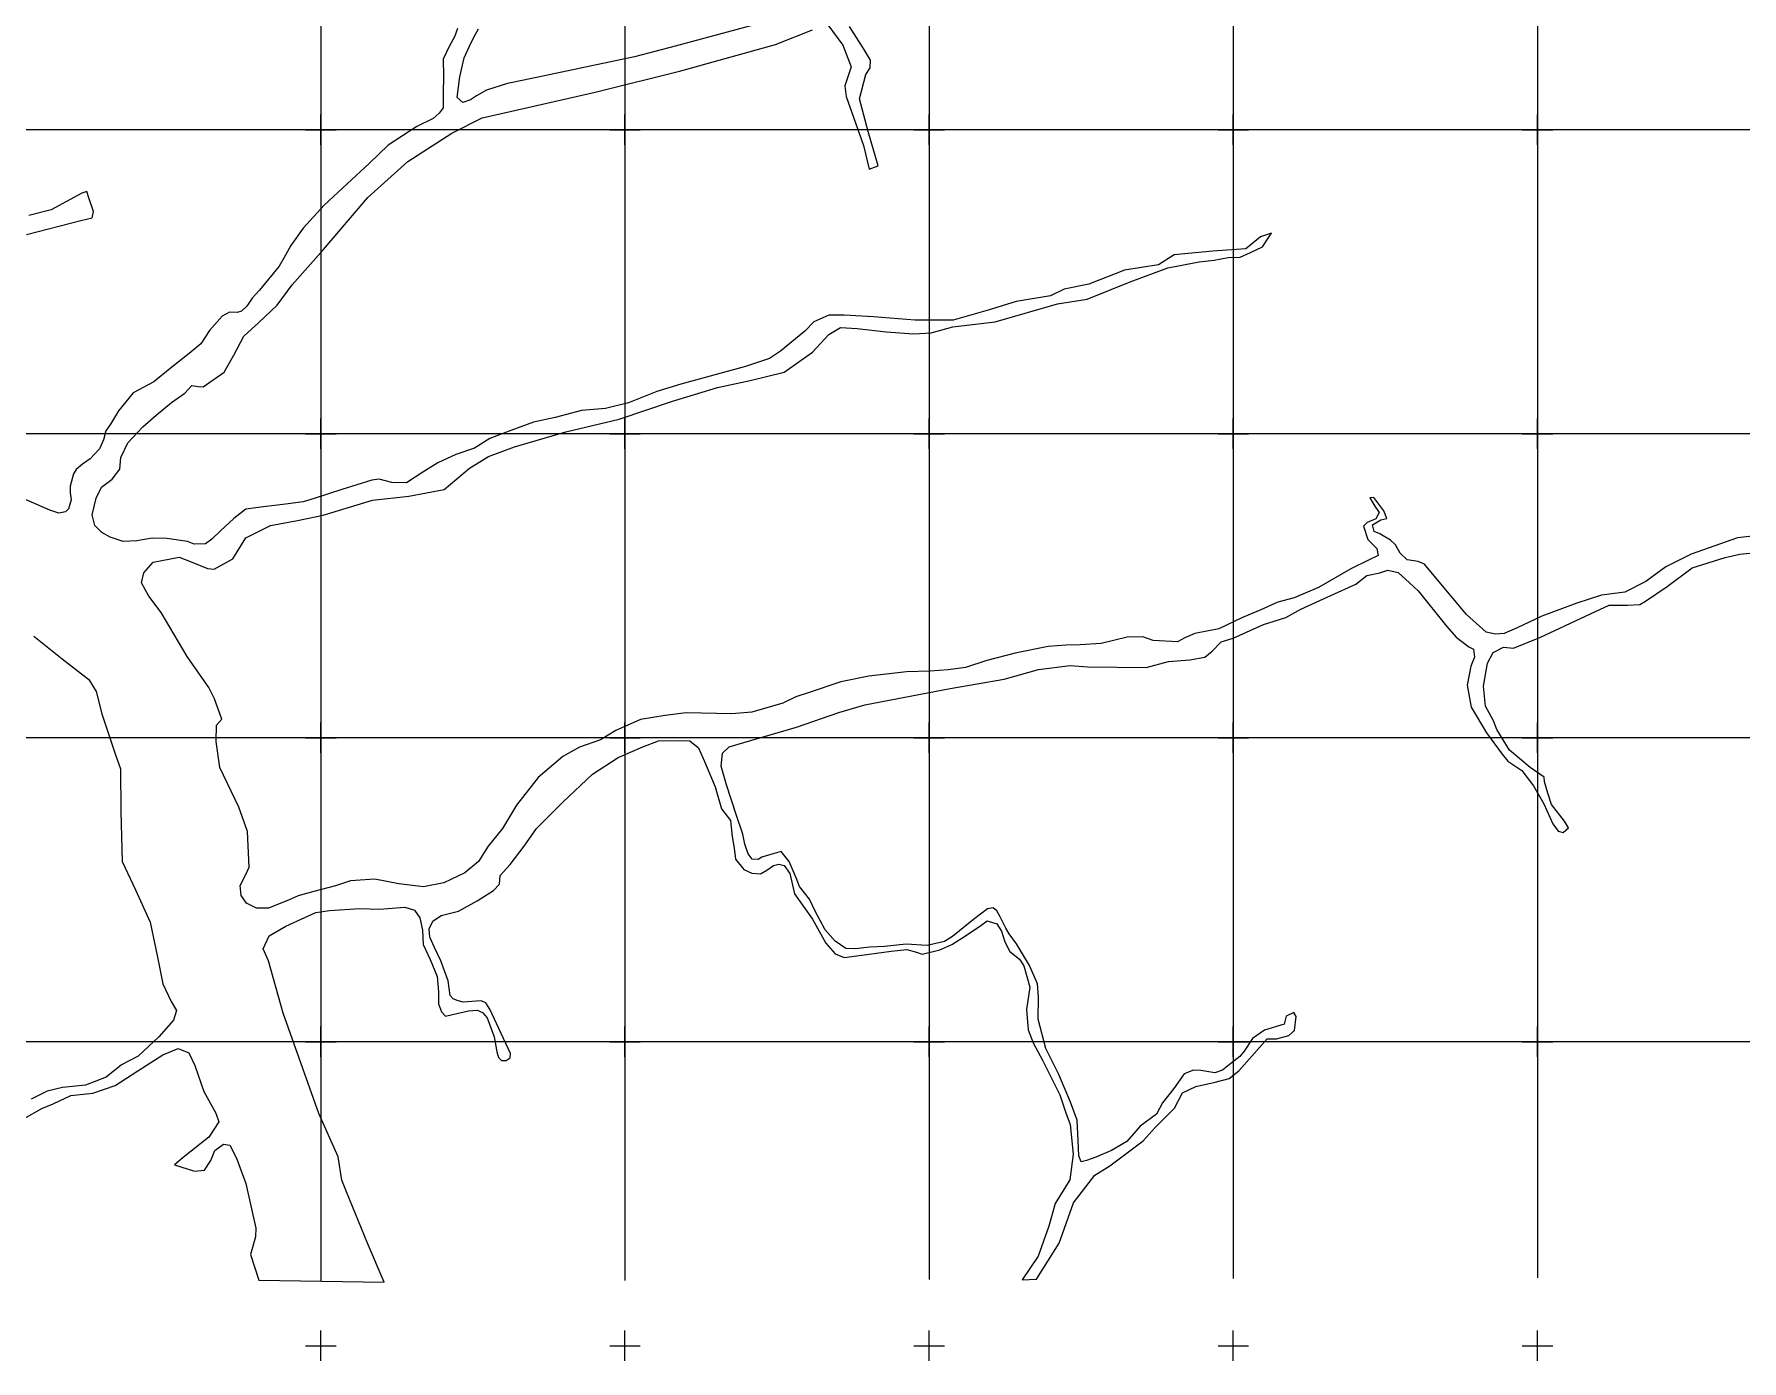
# Model space of a CAD drawing. Header units: millimetres. Extents: x 546597 to 607848, y 1180644 to 1193180.
# Drawn here: x 602612 to 603734, y 1184190 to 1185063 of the extents above; entities that cross this region are included whole.
import ezdxf

# ---------------------------------------------------------------- set-up
doc = ezdxf.new("R2010")
doc.units = ezdxf.units.MM
doc.header["$MEASUREMENT"] = 0
doc.layers.get('0').update_dxf_attribs({"linetype": 'CONTINUOUS', "lineweight": 20})
doc.layers.add('SONG', color=150, linetype='CONTINUOUS')
doc.layers.add('toa do', color=2, linetype='CONTINUOUS', lineweight=13)

# ---------------------------------------------------------------- blocks, each defined once
blk = doc.blocks.new('CROSS')
for p, q in [((-5, 0), (5, 0)), ((0, -5), (0, 5))]:
    blk.add_line(p, q)

msp = doc.modelspace()

# ---------------------------------------------------------------- linework, layer by layer
at = {"layer": 'SONG'}
for points in [[(603095.7, 1185071.9), (603033.1, 1185054.9), (603006.3, 1185048), (602933.5, 1185032.6), (602922.7, 1185030.4), (602908.9, 1185026.1), (602902.4, 1185022.2), (602898.5, 1185019.6), (602893.3, 1185017.9), (602889.7, 1185021.2), (602891.3, 1185034.9), (602894.2, 1185047.3), (602897.8, 1185054.9), (602900.4, 1185060.4), (602903.7, 1185066.3)], [(602889.8, 1185066.7), (602887.8, 1185061.1), (602884.6, 1185055.1), (602880.5, 1185046.4), (602880.7, 1185035.2), (602880.5, 1185024), (602880.5, 1185014.4), (602877.8, 1185011), (602873.9, 1185007.4), (602863.2, 1185002.2), (602844.2, 1184989.8), (602832, 1184978), (602817.3, 1184964.4), (602802.2, 1184950.4), (602788.5, 1184935.2), (602780.2, 1184923.9), (602775.9, 1184916), (602772.6, 1184910.3), (602759.7, 1184894.4), (602754.9, 1184889.1), (602751.3, 1184884), (602747.9, 1184880.7), (602744.9, 1184879.8), (602739.9, 1184879.9), (602735.1, 1184877.3), (602726.8, 1184867.9), (602721.2, 1184859.1), (602713.5, 1184852.8), (602701, 1184842.9), (602690.1, 1184834.1), (602676.7, 1184826.9), (602666.9, 1184815.1), (602661.7, 1184806.3), (602658.6, 1184801.9), (602657.2, 1184796), (602654.4, 1184790), (602648.3, 1184783.4), (602643.2, 1184780), (602639.2, 1184776.5), (602637.3, 1184773.6), (602635.3, 1184765.4), (602635.3, 1184761), (602635.9, 1184756.6), (602634.2, 1184750.5), (602632.2, 1184748.6), (602627.7, 1184747.8), (602621.8, 1184749.7), (602587.4, 1184764.7)], [(603747.4, 1184733.3), (603731.6, 1184731.4), (603701.1, 1184720.8), (603684.4, 1184712.4), (603671.2, 1184702.8), (603657.4, 1184695.7), (603642, 1184693.8), (603625.9, 1184688.5), (603602.8, 1184680), (603586.6, 1184672.2), (603578, 1184668.6), (603572.3, 1184668.1), (603566.2, 1184669.4), (603553.4, 1184681.1), (603533.2, 1184705.2), (603525.8, 1184714.1), (603521.5, 1184715.9), (603514.3, 1184717.1), (603509.7, 1184721.5), (603506.7, 1184726.9), (603503.4, 1184730), (603496.3, 1184734.1), (603492.7, 1184735.7), (603491.6, 1184740), (603496.9, 1184743.3), (603501, 1184744.3), (603499, 1184749.3), (603492.5, 1184758), (603489.8, 1184757.9), (603493, 1184752.3), (603496, 1184748.1), (603493.7, 1184744), (603488.1, 1184741.6), (603485.5, 1184739.2), (603488.5, 1184730.4), (603494.4, 1184724.4), (603495.2, 1184719.8), (603488.8, 1184716.8), (603477.3, 1184711), (603456, 1184698.8), (603440, 1184692.1), (603429.2, 1184689.1), (603418.2, 1184684.1), (603406, 1184679), (603390.4, 1184671.6), (603374.6, 1184668.5), (603368.1, 1184665.8), (603363.2, 1184663.1), (603347.3, 1184664), (603340.5, 1184666.4), (603330.3, 1184666.1), (603313.2, 1184662), (603299.3, 1184661), (603290.2, 1184660.9), (603278.2, 1184659.9), (603256.5, 1184655.6), (603238, 1184650.7), (603223.8, 1184646.3), (603212.4, 1184644.7), (603200.7, 1184643.8), (603185.2, 1184643.3), (603160.4, 1184640.5), (603141.9, 1184636.8), (603121, 1184629.7), (603112.3, 1184626.8), (603103.9, 1184622.8), (603083.5, 1184616.8), (603070.3, 1184615.6), (603040.2, 1184616.3), (603026.5, 1184614.7), (603010.1, 1184611.9), (602994, 1184604.7), (602983.8, 1184598.6), (602970.2, 1184593.7), (602959.1, 1184587.7), (602943, 1184573.9), (602928.6, 1184555.7), (602919.5, 1184540.2), (602910, 1184528.6), (602903.7, 1184518.6), (602894.8, 1184511.1), (602880.8, 1184504.6), (602867.6, 1184501.8), (602851.4, 1184503.9), (602835.5, 1184507), (602819.5, 1184505.8), (602809.7, 1184502.5), (602795.5, 1184498.8), (602785, 1184496), (602779.2, 1184493.4), (602765.7, 1184487.8), (602757.7, 1184487.8), (602751.2, 1184491.1), (602747.7, 1184496.2), (602747, 1184502.7), (602750.8, 1184510), (602752.8, 1184514.9), (602751.9, 1184538.2), (602746.1, 1184554.4), (602733.7, 1184580.4), (602731.2, 1184597.4), (602731.5, 1184608.3), (602734.9, 1184612.2), (602730, 1184625.6), (602726.3, 1184633), (602712.1, 1184653.4), (602695.1, 1184682.4), (602687, 1184693.1), (602682, 1184702), (602683.7, 1184708.5), (602689.7, 1184715.6), (602706.8, 1184718.7), (602714.7, 1184715.8), (602725.4, 1184711.4), (602729.9, 1184710.8), (602742.2, 1184717.7), (602750.6, 1184731.6), (602767, 1184739.6), (602784.7, 1184742.9), (602801.6, 1184746.4), (602834, 1184756.3), (602857.9, 1184758.9), (602881.1, 1184763.3), (602897.7, 1184777.4), (602910.2, 1184785), (602927.3, 1184791.4), (602961, 1184801.3), (602996.2, 1184809.6), (603030.5, 1184821.1), (603060.8, 1184830.3), (603082.3, 1184835.1), (603104.6, 1184840.5), (603123.2, 1184853.7), (603134, 1184865.2), (603141.7, 1184869.8), (603152.7, 1184869.2), (603171.8, 1184867.1), (603190, 1184865.8), (603201.3, 1184866.3), (603215.5, 1184870.3), (603243.3, 1184873.6), (603284.4, 1184885.4), (603304, 1184888.6), (603332.1, 1184899.9), (603357, 1184909.2), (603377.6, 1184913), (603387.3, 1184914.1), (603396.7, 1184916), (603404.5, 1184916.2), (603411.4, 1184919.2), (603419.2, 1184922.9), (603423, 1184928.6), (603425.1, 1184932), (603417.9, 1184929.6), (603408.2, 1184921.6), (603386.5, 1184920), (603361, 1184917.6), (603350.8, 1184911.1), (603328.5, 1184907.6), (603304.9, 1184898.3), (603288.8, 1184895), (603279.7, 1184890.7), (603257.2, 1184886.9), (603238.7, 1184881.3), (603215.7, 1184874.6), (603190.7, 1184874.6), (603163.3, 1184876.8), (603144.2, 1184877.9), (603134.1, 1184878.1), (603124.2, 1184873.6), (603118.2, 1184867.4), (603102.2, 1184854.3), (603095.1, 1184849.5), (603079.3, 1184844.3), (603036.7, 1184832.6), (603021, 1184827.8), (603002.3, 1184820.3), (602987.2, 1184816.6), (602971.5, 1184815.3), (602954.2, 1184810.7), (602939.8, 1184807.6), (602924.9, 1184802.2), (602911.1, 1184796.9), (602901, 1184790.6), (602888.8, 1184786.4), (602877, 1184780.8), (602867.1, 1184774.6), (602856.4, 1184767.6), (602846.8, 1184768), (602838.3, 1184770.2), (602833.6, 1184769.4), (602813.9, 1184763.2), (602795.7, 1184757.4), (602788.4, 1184755.1), (602776.7, 1184753.7), (602762.3, 1184752), (602750.8, 1184750.3), (602742.8, 1184744.2), (602734, 1184736.2), (602728.4, 1184730.6), (602724.2, 1184727.5), (602716.8, 1184727.4), (602712.3, 1184729.1), (602698.7, 1184731), (602689, 1184731.2), (602679, 1184729.5), (602670.1, 1184729.1), (602661.6, 1184731.9), (602656.1, 1184735.1), (602651.4, 1184739.6), (602649.7, 1184746.7), (602652.2, 1184757.6), (602655.9, 1184764.8), (602662.9, 1184770), (602667.9, 1184776.6), (602668.5, 1184784.3), (602673.1, 1184794), (602683, 1184804.6), (602691.8, 1184812.3), (602701.9, 1184820.6), (602710.5, 1184826.6), (602715.2, 1184831.7), (602719.4, 1184831), (602722.7, 1184830.8), (602736.4, 1184840.5), (602742.7, 1184851.7), (602749.3, 1184864.2), (602759.3, 1184873.2), (602771.2, 1184884.6), (602781.2, 1184898), (602801.8, 1184921.2), (602831, 1184955.4), (602857.2, 1184979.1), (602886.1, 1184997.8), (602906.2, 1185007.8), (602936.2, 1185014.7), (602980.3, 1185024.7), (603036.7, 1185038.8), (603098.9, 1185056), (603123.3, 1185065.7)], [(603133.3, 1185069.1), (603143.3, 1185055.7), (603148.7, 1185041.3), (603144.6, 1185028.8), (603145.5, 1185021.9), (603156.8, 1184989.7), (603160.5, 1184974.1), (603166.5, 1184976.3), (603159.9, 1184998.8), (603154.3, 1185020.4), (603158.4, 1185036.3), (603161.2, 1185040.7), (603161.5, 1185045.7), (603156.8, 1185053.5), (603147.7, 1185067.9)], [(602606.4, 1184931.1), (602642.1, 1184940.2), (602649.7, 1184942.1), (602650.6, 1184946.1), (602647.5, 1184955.1), (602646.1, 1184959.4), (602642.8, 1184958.2), (602622.8, 1184947.3), (602608, 1184943.5)], [(602604.9, 1184349.4), (602616.5, 1184356), (602624, 1184359.2), (602635.7, 1184364.5), (602650.2, 1184366.1), (602664.8, 1184371.1), (602679.6, 1184380.9), (602696.1, 1184391.3), (602706.2, 1184395.6), (602713.2, 1184392.7), (602717.1, 1184384.3), (602723, 1184367.2), (602730.9, 1184353), (602732.9, 1184347.3), (602726.3, 1184337.2), (602709.4, 1184323.9), (602703.8, 1184319), (602716.9, 1184314.9), (602723.5, 1184315.5), (602727.6, 1184321.9), (602730.3, 1184328.5), (602736, 1184332.6), (602740.1, 1184332), (602744.5, 1184323.4), (602750.6, 1184306.8), (602757.2, 1184277.4), (602757.1, 1184271.7), (602753.8, 1184260), (602759.2, 1184243.1), (602841.7, 1184241.8), (602830.6, 1184267.5), (602816.9, 1184301.3), (602813.9, 1184308.9), (602811.5, 1184324.2), (602798.6, 1184352.8), (602775.2, 1184418.7), (602765.7, 1184453.2), (602762.2, 1184461), (602766.1, 1184469.6), (602776.9, 1184476.1), (602789.4, 1184481.7), (602796.8, 1184485.1), (602805.8, 1184486.4), (602825.7, 1184487.7), (602838.6, 1184487.2), (602855.2, 1184488.5), (602861.6, 1184486.5), (602865.2, 1184481.4), (602866.9, 1184473.4), (602867.3, 1184464), (602871.9, 1184454), (602876.4, 1184442.9), (602877.3, 1184432.9), (602877.4, 1184424.9), (602879.3, 1184419.6), (602881.9, 1184416.8), (602886.5, 1184418), (602897.1, 1184420.4), (602902.8, 1184420.8), (602906.3, 1184419.2), (602909.3, 1184415.7), (602913.9, 1184403.1), (602915.8, 1184393.4), (602916.9, 1184389.7), (602918.8, 1184387.7), (602921.9, 1184387.6), (602924.6, 1184389.3), (602924.7, 1184392.2), (602920.1, 1184402.2), (602911.1, 1184421.3), (602908.5, 1184425.6), (602905.5, 1184426.9), (602899.2, 1184426.5), (602893.6, 1184426.1), (602889.7, 1184427.2), (602887.1, 1184428.3), (602885.1, 1184430.5), (602883.7, 1184440), (602879, 1184453.3), (602874.8, 1184461.9), (602871.7, 1184468.8), (602871.3, 1184474.2), (602873.6, 1184479.4), (602879.1, 1184483), (602890.5, 1184485.8), (602902.8, 1184492.7), (602913.5, 1184499.4), (602917.4, 1184503.7), (602918, 1184509.3), (602924.5, 1184516.5), (602933.8, 1184528.6), (602941.8, 1184540.3), (602959.2, 1184557.6), (602978.6, 1184576.1), (602995.5, 1184586.9), (603011.8, 1184593.9), (603022, 1184598), (603035.1, 1184598.1), (603042.6, 1184598), (603048.4, 1184593.4), (603053, 1184582.8), (603059.2, 1184567.7), (603063.5, 1184553.2), (603069.3, 1184545.5), (603070.4, 1184535), (603071.8, 1184527.3), (603072.7, 1184520.1), (603078.1, 1184513.3), (603083.3, 1184510.9), (603089.1, 1184510.4), (603093.2, 1184512.9), (603097.7, 1184516), (603101.1, 1184516.9), (603104.7, 1184516), (603108.5, 1184510.6), (603111.4, 1184497.3), (603123.4, 1184480.7), (603132.1, 1184464.9), (603138.2, 1184457.9), (603144.1, 1184455.5), (603155.8, 1184457), (603175, 1184459.5), (603185.4, 1184460.6), (603191.7, 1184458.8), (603195.5, 1184457.5), (603207, 1184460.4), (603214.9, 1184464), (603223.9, 1184469.6), (603234, 1184476.4), (603238.1, 1184479.5), (603244.6, 1184477.5), (603247.6, 1184472.8), (603249.8, 1184465.8), (603253, 1184459.3), (603259.3, 1184454.3), (603262.2, 1184450), (603266.3, 1184435.8), (603264.1, 1184421.2), (603265.1, 1184407.9), (603268.3, 1184399.3), (603274.6, 1184387.9), (603278.7, 1184379.6), (603286, 1184365.1), (603289.9, 1184353.3), (603292.7, 1184345.5), (603294.6, 1184325.9), (603292.5, 1184309.1), (603282.8, 1184293.6), (603278.8, 1184278.7), (603271.7, 1184258.8), (603261.2, 1184243.4), (603270.6, 1184243.7), (603285.4, 1184267.5), (603295, 1184293.9), (603309, 1184312.2), (603318.8, 1184318.3), (603340.7, 1184334.7), (603348.6, 1184343.5), (603361.4, 1184356.3), (603366.5, 1184366.3), (603375.4, 1184370.6), (603388.1, 1184373.3), (603397.3, 1184375.8), (603403.7, 1184380.9), (603412.2, 1184390.4), (603417.3, 1184396.1), (603422.2, 1184401.9), (603428.3, 1184401.9), (603436.5, 1184404.1), (603440.2, 1184407.4), (603441.4, 1184416.5), (603439.9, 1184419.3), (603434.7, 1184416.8), (603433.4, 1184411.6), (603420.4, 1184407.6), (603412.6, 1184402.1), (603407.2, 1184393.8), (603404.3, 1184390.3), (603398.4, 1184385.6), (603392.8, 1184381.3), (603387.8, 1184379.6), (603378.6, 1184381.1), (603373.8, 1184381.3), (603367.7, 1184378.9), (603360.8, 1184369.2), (603353.5, 1184359.8), (603349.5, 1184352.3), (603338.7, 1184344.5), (603329.9, 1184334.3), (603319.8, 1184328.5), (603309.7, 1184324), (603303.5, 1184321.8), (603300, 1184321), (603298.4, 1184325), (603297.9, 1184335.1), (603297.4, 1184348.4), (603292.9, 1184360.3), (603285.3, 1184378.4), (603276.8, 1184395.6), (603271.6, 1184414.9), (603271.8, 1184429.2), (603271.2, 1184438.1), (603266, 1184450.2), (603257.5, 1184464.4), (603252.7, 1184470.9), (603250.4, 1184474.7), (603246.7, 1184482.1), (603244.6, 1184486), (603242.1, 1184488.1), (603238.3, 1184487.5), (603229.2, 1184480.5), (603215.3, 1184469.2), (603210, 1184465.9), (603198.7, 1184463.2), (603184.8, 1184464.1), (603170.7, 1184462.7), (603161.1, 1184462.1), (603151.3, 1184461.1), (603145.3, 1184461.3), (603138.2, 1184466.2), (603131.7, 1184473.5), (603125, 1184485.8), (603121.4, 1184493.8), (603114.7, 1184502.1), (603112.6, 1184507.9), (603108, 1184518.6), (603102.8, 1184525.2), (603098, 1184523.8), (603090, 1184521.5), (603087.5, 1184519.9), (603083.6, 1184520.2), (603081.1, 1184523.6), (603078.9, 1184530), (603077.5, 1184536.5), (603073.1, 1184549.4), (603066.8, 1184568.9), (603063.2, 1184581.3), (603064.1, 1184589.9), (603068.6, 1184593.9), (603078.2, 1184596.9), (603112.8, 1184607), (603140.7, 1184616.6), (603157.6, 1184621.6), (603213.9, 1184632.3), (603249.3, 1184638.5), (603271.9, 1184644.8), (603292.7, 1184647.6), (603304.4, 1184646.7), (603342.8, 1184646.1), (603357.4, 1184650.2), (603371.4, 1184651.2), (603381.2, 1184653.1), (603386.1, 1184656.9), (603392.1, 1184663.1), (603399.9, 1184665.6), (603419.9, 1184674.4), (603434.5, 1184679.1), (603444.5, 1184684.6), (603464.1, 1184693.5), (603480.5, 1184701.1), (603487.8, 1184706.8), (603496.3, 1184708.4), (603501.6, 1184710.2), (603508.4, 1184708.8), (603515.8, 1184701.9), (603521.6, 1184696.6), (603540.2, 1184673.3), (603546.5, 1184666.2), (603554.8, 1184659.8), (603557.9, 1184658.3), (603558.6, 1184653.1), (603556.2, 1184647), (603553.7, 1184634.6), (603556.4, 1184620), (603566.5, 1184603.1), (603576.8, 1184589.2), (603580.5, 1184584.5), (603589.7, 1184578.4), (603597.3, 1184568.3), (603604.2, 1184556.6), (603610.2, 1184543.4), (603613.5, 1184538.6), (603616.8, 1184537.7), (603620.4, 1184540.7), (603617.7, 1184545), (603609.3, 1184556), (603606.9, 1184563.6), (603604.7, 1184571), (603604.3, 1184574.1), (603595.2, 1184580.5), (603581.7, 1184591.7), (603573.3, 1184605.4), (603571, 1184611), (603565.8, 1184620.7), (603564.5, 1184634), (603567.2, 1184649.1), (603570.8, 1184656), (603577.7, 1184659.5), (603584.2, 1184659), (603601.5, 1184665.9), (603634.8, 1184681.6), (603647.1, 1184687.2), (603659.1, 1184687.2), (603667.4, 1184687.7), (603671.1, 1184689.8), (603685.2, 1184699.4), (603701.8, 1184711.7), (603723.3, 1184718.6), (603733.1, 1184720.7), (603748.2, 1184722.2)], [(602611.2, 1184666.7), (602630, 1184651.9), (602647.5, 1184638.2), (602652.3, 1184630.4), (602656, 1184615.6), (602664.9, 1184588.8), (602668.2, 1184579.6), (602668.4, 1184551.5), (602669.4, 1184518.6), (602678.2, 1184499.9), (602687.9, 1184478.6), (602692.6, 1184455.7), (602696.1, 1184438), (602701.5, 1184426.5), (602705.1, 1184420.6), (602703.1, 1184414.1), (602693.5, 1184403.1), (602679.9, 1184390.5), (602668.9, 1184384.8), (602658.9, 1184376.6), (602645.2, 1184371.5), (602630.1, 1184369.9), (602620, 1184367.4), (602609.6, 1184362.1)]]:
    msp.add_lwpolyline(points, dxfattribs=at)
at = {"layer": 'toa do', "color": 250}
for p, q in [((602800, 1188405.4), (602800, 1184242.2)), ((603200, 1188405.4), (603200, 1184243.5)), ((603400, 1188405.4), (603400, 1184244.1)), ((603600, 1188405.4), (603600, 1184244.7)), ((607842.6, 1184800), (592291.4, 1184800)), ((607842.6, 1184600), (592291.3, 1184600)), ((607842.6, 1184400), (592291.2, 1184400))]:
    msp.add_line(p, q, dxfattribs=at)
at = {"layer": 'toa do', "color": 252}
for p, q in [((603000, 1188405.4), (603000, 1184242.9)), ((607842.6, 1185000), (592291.5, 1185000))]:
    msp.add_line(p, q, dxfattribs=at)

# ---------------------------------------------------------------- block references
at = {"layer": 'toa do', "xscale": 2, "yscale": 2, "zscale": 2}
for p in [(602800, 1185000), (602800, 1185000), (603000, 1185000), (603000, 1185000), (603200, 1185000), (603200, 1185000), (603400, 1185000), (603400, 1185000), (603600, 1185000), (603600, 1185000), (602800, 1184800), (602800, 1184800), (603000, 1184800), (603000, 1184800), (603200, 1184800), (603200, 1184800), (603400, 1184800), (603400, 1184800), (603600, 1184800), (603600, 1184800), (602800, 1184600), (602800, 1184600), (603000, 1184600), (603000, 1184600), (603200, 1184600), (603200, 1184600), (603400, 1184600), (603400, 1184600), (603600, 1184600), (603600, 1184600), (602800, 1184400), (602800, 1184400), (603000, 1184400), (603000, 1184400), (603200, 1184400), (603200, 1184400), (603400, 1184400), (603400, 1184400), (603600, 1184400), (603600, 1184400), (602800, 1184200), (602800, 1184200), (603000, 1184200), (603000, 1184200), (603200, 1184200), (603200, 1184200), (603400, 1184200), (603400, 1184200), (603600, 1184200), (603600, 1184200)]:
    msp.add_blockref('CROSS', p, dxfattribs=at)

doc.saveas('drawing.dxf')
